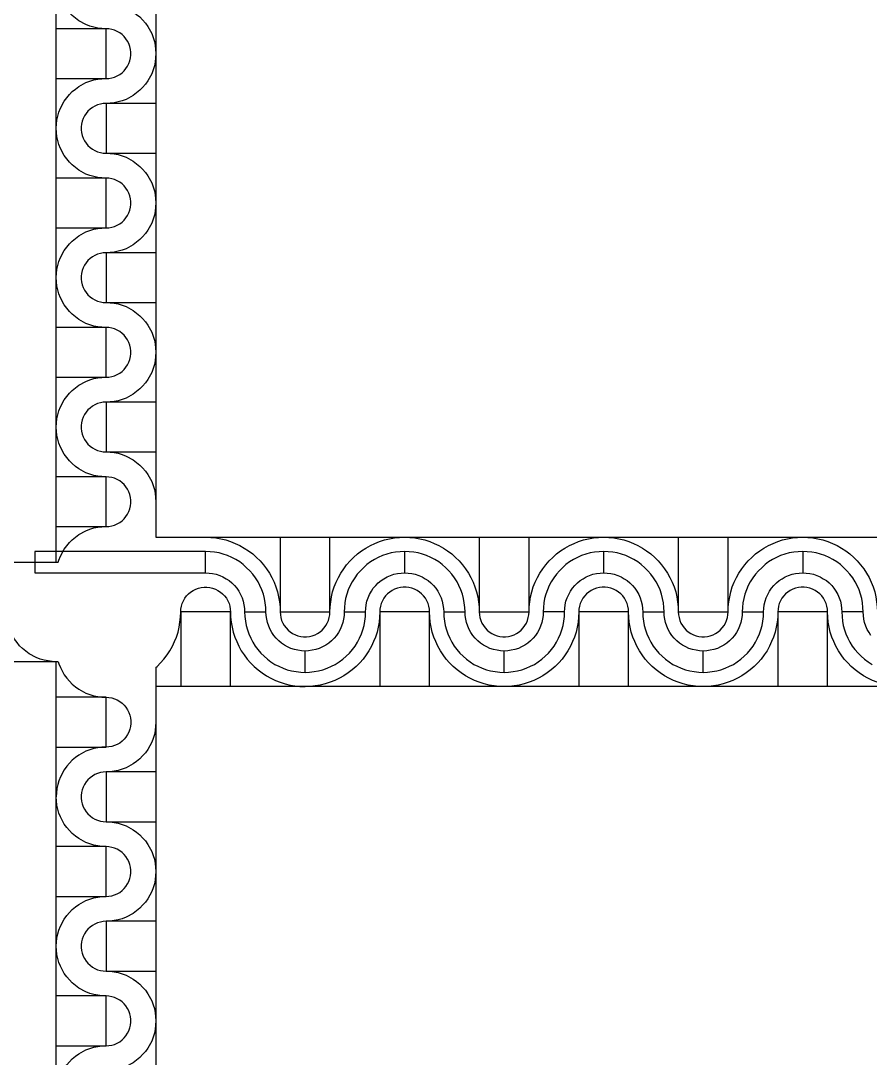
# Model space of a CAD drawing. Extents: x 190.8 to 267.1, y 124 to 174.8.
# Drawn here: x 231.075 to 232.27, y 138.853 to 140.312 of the extents above; entities that cross this region are included whole.
import ezdxf

# ---------------------------------------------------------------- set-up
doc = ezdxf.new("R2010")
doc.units = 0
doc.header["$MEASUREMENT"] = 0

msp = doc.modelspace()

# ---------------------------------------------------------------- linework, layer by layer
for p, q in [((231.2646, 141.6023), (231.2646, 139.5856)), ((231.2646, 139.5856), (233.3913, 139.5856)), ((229.0246, 139.5506), (231.1275, 139.5506)), ((231.2646, 139.4023), (231.2646, 137.3856))]:
    msp.add_line(p, q)
for points in [[(231.1246, 139.5506), (231.1246, 141.6106)], [(231.1946, 140.3006), (231.1889, 140.3008), (231.1831, 140.3016), (231.1774, 140.3026), (231.1719, 140.3043), (231.1664, 140.3063), (231.1564, 140.3118), (231.1516, 140.3153), (231.1471, 140.3191), (231.1431, 140.3231), (231.1394, 140.3276), (231.1359, 140.3323), (231.1304, 140.3423), (231.1284, 140.3478), (231.1266, 140.3533), (231.1256, 140.3591), (231.1249, 140.3648), (231.1246, 140.3706)], [(231.1946, 140.3356), (231.2004, 140.3353), (231.2061, 140.3346), (231.2119, 140.3336), (231.2174, 140.3318), (231.2229, 140.3298), (231.2329, 140.3243), (231.2376, 140.3208), (231.2421, 140.3171), (231.2461, 140.3131), (231.2499, 140.3086), (231.2534, 140.3038), (231.2589, 140.2938), (231.2609, 140.2883), (231.2626, 140.2828), (231.2636, 140.2771), (231.2644, 140.2713), (231.2646, 140.2656)], [(231.1246, 140.2306), (231.1946, 140.2306), (231.1946, 140.3006), (231.1246, 140.3006)], [(231.1946, 140.2306), (231.1986, 140.2308), (231.2026, 140.2316), (231.2066, 140.2326), (231.2104, 140.2343), (231.2139, 140.2363), (231.2171, 140.2388), (231.2201, 140.2416), (231.2226, 140.2446), (231.2249, 140.2481), (231.2269, 140.2518), (231.2281, 140.2556), (231.2291, 140.2596), (231.2296, 140.2636), (231.2296, 140.2676), (231.2291, 140.2716), (231.2281, 140.2756), (231.2269, 140.2796), (231.2249, 140.2831), (231.2226, 140.2866), (231.2201, 140.2896), (231.2171, 140.2923), (231.2139, 140.2948), (231.2104, 140.2968), (231.2066, 140.2986), (231.2026, 140.2996), (231.1986, 140.3003), (231.1946, 140.3006)], [(231.2646, 140.2656), (231.2644, 140.2598), (231.2636, 140.2541), (231.2626, 140.2483), (231.2609, 140.2428), (231.2589, 140.2373), (231.2534, 140.2273), (231.2499, 140.2226), (231.2461, 140.2181), (231.2421, 140.2141), (231.2376, 140.2103), (231.2329, 140.2068), (231.2229, 140.2013), (231.2174, 140.1993), (231.2119, 140.1976), (231.2061, 140.1966), (231.2004, 140.1958), (231.1946, 140.1956)], [(231.1246, 140.1606), (231.1249, 140.1663), (231.1256, 140.1721), (231.1266, 140.1778), (231.1284, 140.1833), (231.1304, 140.1888), (231.1359, 140.1988), (231.1394, 140.2036), (231.1431, 140.2081), (231.1471, 140.2121), (231.1516, 140.2158), (231.1564, 140.2193), (231.1664, 140.2248), (231.1719, 140.2268), (231.1774, 140.2286), (231.1831, 140.2296), (231.1889, 140.2303), (231.1946, 140.2306)], [(231.1946, 140.1956), (231.1906, 140.1953), (231.1866, 140.1946), (231.1826, 140.1936), (231.1789, 140.1918), (231.1754, 140.1898), (231.1721, 140.1873), (231.1691, 140.1846), (231.1666, 140.1816), (231.1644, 140.1781), (231.1624, 140.1743), (231.1611, 140.1706), (231.1601, 140.1666), (231.1596, 140.1626), (231.1596, 140.1586), (231.1601, 140.1546), (231.1611, 140.1506), (231.1624, 140.1466), (231.1644, 140.1431), (231.1666, 140.1396), (231.1691, 140.1366), (231.1721, 140.1338), (231.1754, 140.1313), (231.1789, 140.1293), (231.1826, 140.1276), (231.1866, 140.1266), (231.1906, 140.1258), (231.1946, 140.1256)], [(231.2646, 140.1956), (231.1946, 140.1956), (231.1946, 140.1256), (231.2646, 140.1256)], [(231.1946, 140.0906), (231.1889, 140.0908), (231.1831, 140.0916), (231.1774, 140.0926), (231.1719, 140.0943), (231.1664, 140.0963), (231.1564, 140.1018), (231.1516, 140.1053), (231.1471, 140.1091), (231.1431, 140.1131), (231.1394, 140.1176), (231.1359, 140.1223), (231.1304, 140.1323), (231.1284, 140.1378), (231.1266, 140.1433), (231.1256, 140.1491), (231.1249, 140.1548), (231.1246, 140.1606)], [(231.1946, 140.1256), (231.2004, 140.1253), (231.2061, 140.1246), (231.2119, 140.1236), (231.2174, 140.1218), (231.2229, 140.1198), (231.2329, 140.1143), (231.2376, 140.1108), (231.2421, 140.1071), (231.2461, 140.1031), (231.2499, 140.0986), (231.2534, 140.0938), (231.2589, 140.0838), (231.2609, 140.0783), (231.2626, 140.0728), (231.2636, 140.0671), (231.2644, 140.0613), (231.2646, 140.0556)], [(231.1246, 140.0206), (231.1946, 140.0206), (231.1946, 140.0906), (231.1246, 140.0906)], [(231.1946, 140.0206), (231.1986, 140.0208), (231.2026, 140.0216), (231.2066, 140.0226), (231.2104, 140.0243), (231.2139, 140.0263), (231.2171, 140.0288), (231.2201, 140.0316), (231.2226, 140.0346), (231.2249, 140.0381), (231.2269, 140.0418), (231.2281, 140.0456), (231.2291, 140.0496), (231.2296, 140.0536), (231.2296, 140.0576), (231.2291, 140.0616), (231.2281, 140.0656), (231.2269, 140.0696), (231.2249, 140.0731), (231.2226, 140.0766), (231.2201, 140.0796), (231.2171, 140.0823), (231.2139, 140.0848), (231.2104, 140.0868), (231.2066, 140.0886), (231.2026, 140.0896), (231.1986, 140.0903), (231.1946, 140.0906)], [(231.2646, 140.0556), (231.2644, 140.0498), (231.2636, 140.0441), (231.2626, 140.0383), (231.2609, 140.0328), (231.2589, 140.0273), (231.2534, 140.0173), (231.2499, 140.0126), (231.2461, 140.0081), (231.2421, 140.0041), (231.2376, 140.0003), (231.2329, 139.9968), (231.2229, 139.9913), (231.2174, 139.9893), (231.2119, 139.9876), (231.2061, 139.9866), (231.2004, 139.9858), (231.1946, 139.9856)], [(231.1246, 139.9506), (231.1249, 139.9563), (231.1256, 139.9621), (231.1266, 139.9678), (231.1284, 139.9733), (231.1304, 139.9788), (231.1359, 139.9888), (231.1394, 139.9936), (231.1431, 139.9981), (231.1471, 140.0021), (231.1516, 140.0058), (231.1564, 140.0093), (231.1664, 140.0148), (231.1719, 140.0168), (231.1774, 140.0186), (231.1831, 140.0196), (231.1889, 140.0203), (231.1946, 140.0206)], [(231.1946, 139.9856), (231.1906, 139.9853), (231.1866, 139.9846), (231.1826, 139.9836), (231.1789, 139.9818), (231.1754, 139.9798), (231.1721, 139.9773), (231.1691, 139.9746), (231.1666, 139.9716), (231.1644, 139.9681), (231.1624, 139.9643), (231.1611, 139.9606), (231.1601, 139.9566), (231.1596, 139.9526), (231.1596, 139.9486), (231.1601, 139.9446), (231.1611, 139.9406), (231.1624, 139.9366), (231.1644, 139.9331), (231.1666, 139.9296), (231.1691, 139.9266), (231.1721, 139.9238), (231.1754, 139.9213), (231.1789, 139.9193), (231.1826, 139.9176), (231.1866, 139.9166), (231.1906, 139.9158), (231.1946, 139.9156)], [(231.2646, 139.9856), (231.1946, 139.9856), (231.1946, 139.9156), (231.2646, 139.9156)], [(231.1946, 139.8806), (231.1889, 139.8808), (231.1831, 139.8816), (231.1774, 139.8826), (231.1719, 139.8843), (231.1664, 139.8863), (231.1564, 139.8918), (231.1516, 139.8953), (231.1471, 139.8991), (231.1431, 139.9031), (231.1394, 139.9076), (231.1359, 139.9123), (231.1304, 139.9223), (231.1284, 139.9278), (231.1266, 139.9333), (231.1256, 139.9391), (231.1249, 139.9448), (231.1246, 139.9506)], [(231.1946, 139.9156), (231.2004, 139.9153), (231.2061, 139.9146), (231.2119, 139.9136), (231.2174, 139.9118), (231.2229, 139.9098), (231.2329, 139.9043), (231.2376, 139.9008), (231.2421, 139.8971), (231.2461, 139.8931), (231.2499, 139.8886), (231.2534, 139.8838), (231.2589, 139.8738), (231.2609, 139.8683), (231.2626, 139.8628), (231.2636, 139.8571), (231.2644, 139.8513), (231.2646, 139.8456)], [(231.1246, 139.8106), (231.1946, 139.8106), (231.1946, 139.8806), (231.1246, 139.8806)], [(231.1946, 139.8106), (231.1986, 139.8108), (231.2026, 139.8116), (231.2066, 139.8126), (231.2104, 139.8143), (231.2139, 139.8163), (231.2171, 139.8188), (231.2201, 139.8216), (231.2226, 139.8246), (231.2249, 139.8281), (231.2269, 139.8318), (231.2281, 139.8356), (231.2291, 139.8396), (231.2296, 139.8436), (231.2296, 139.8476), (231.2291, 139.8516), (231.2281, 139.8556), (231.2269, 139.8596), (231.2249, 139.8631), (231.2226, 139.8666), (231.2201, 139.8696), (231.2171, 139.8723), (231.2139, 139.8748), (231.2104, 139.8768), (231.2066, 139.8786), (231.2026, 139.8796), (231.1986, 139.8803), (231.1946, 139.8806)], [(231.2646, 139.8456), (231.2644, 139.8398), (231.2636, 139.8341), (231.2626, 139.8283), (231.2609, 139.8228), (231.2589, 139.8173), (231.2534, 139.8073), (231.2499, 139.8026), (231.2461, 139.7981), (231.2421, 139.7941), (231.2376, 139.7903), (231.2329, 139.7868), (231.2229, 139.7813), (231.2174, 139.7793), (231.2119, 139.7776), (231.2061, 139.7766), (231.2004, 139.7758), (231.1946, 139.7756)], [(231.1246, 139.7406), (231.1249, 139.7463), (231.1256, 139.7521), (231.1266, 139.7578), (231.1284, 139.7633), (231.1304, 139.7688), (231.1359, 139.7788), (231.1394, 139.7836), (231.1431, 139.7881), (231.1471, 139.7921), (231.1516, 139.7958), (231.1564, 139.7993), (231.1664, 139.8048), (231.1719, 139.8068), (231.1774, 139.8086), (231.1831, 139.8096), (231.1889, 139.8103), (231.1946, 139.8106)], [(231.1946, 139.7756), (231.1906, 139.7753), (231.1866, 139.7746), (231.1826, 139.7736), (231.1789, 139.7718), (231.1754, 139.7698), (231.1721, 139.7673), (231.1691, 139.7646), (231.1666, 139.7616), (231.1644, 139.7581), (231.1624, 139.7543), (231.1611, 139.7506), (231.1601, 139.7466), (231.1596, 139.7426), (231.1596, 139.7386), (231.1601, 139.7346), (231.1611, 139.7306), (231.1624, 139.7266), (231.1644, 139.7231), (231.1666, 139.7196), (231.1691, 139.7166), (231.1721, 139.7138), (231.1754, 139.7113), (231.1789, 139.7093), (231.1826, 139.7076), (231.1866, 139.7066), (231.1906, 139.7058), (231.1946, 139.7056)], [(231.2646, 139.7756), (231.1946, 139.7756), (231.1946, 139.7056), (231.2646, 139.7056)], [(231.1946, 139.6706), (231.1889, 139.6708), (231.1831, 139.6716), (231.1774, 139.6726), (231.1719, 139.6743), (231.1664, 139.6763), (231.1564, 139.6818), (231.1516, 139.6853), (231.1471, 139.6891), (231.1431, 139.6931), (231.1394, 139.6976), (231.1359, 139.7023), (231.1304, 139.7123), (231.1284, 139.7178), (231.1266, 139.7233), (231.1256, 139.7291), (231.1249, 139.7348), (231.1246, 139.7406)], [(231.1946, 139.7056), (231.2004, 139.7053), (231.2061, 139.7046), (231.2119, 139.7036), (231.2174, 139.7018), (231.2229, 139.6998), (231.2329, 139.6943), (231.2376, 139.6908), (231.2421, 139.6871), (231.2461, 139.6831), (231.2499, 139.6786), (231.2534, 139.6738), (231.2589, 139.6638), (231.2609, 139.6583), (231.2626, 139.6528), (231.2636, 139.6471), (231.2644, 139.6413), (231.2646, 139.6356)], [(231.1246, 139.6006), (231.1946, 139.6006), (231.1946, 139.6706), (231.1246, 139.6706)], [(231.1946, 139.6006), (231.1986, 139.6008), (231.2026, 139.6016), (231.2066, 139.6026), (231.2104, 139.6043), (231.2139, 139.6063), (231.2171, 139.6088), (231.2201, 139.6116), (231.2226, 139.6146), (231.2249, 139.6181), (231.2269, 139.6218), (231.2281, 139.6256), (231.2291, 139.6296), (231.2296, 139.6336), (231.2296, 139.6376), (231.2291, 139.6416), (231.2281, 139.6456), (231.2269, 139.6496), (231.2249, 139.6531), (231.2226, 139.6566), (231.2201, 139.6596), (231.2171, 139.6623), (231.2139, 139.6648), (231.2104, 139.6668), (231.2066, 139.6686), (231.2026, 139.6696), (231.1986, 139.6703), (231.1946, 139.6706)], [(231.1275, 139.5506), (231.1284, 139.5533), (231.1304, 139.5588), (231.1359, 139.5688), (231.1394, 139.5736), (231.1431, 139.5781), (231.1471, 139.5821), (231.1516, 139.5858), (231.1564, 139.5893), (231.1664, 139.5948), (231.1719, 139.5968), (231.1774, 139.5986), (231.1831, 139.5996), (231.1889, 139.6003), (231.1946, 139.6006)], [(231.3346, 139.5856), (231.3419, 139.5853), (231.3489, 139.5846), (231.3559, 139.5833), (231.3629, 139.5818), (231.3699, 139.5796), (231.3764, 139.5768), (231.3829, 139.5738), (231.3891, 139.5703), (231.3951, 139.5663), (231.4009, 139.5621), (231.4064, 139.5573), (231.4114, 139.5523), (231.4161, 139.5468), (231.4204, 139.5411), (231.4244, 139.5351), (231.4279, 139.5288), (231.4309, 139.5223), (231.4336, 139.5158), (231.4359, 139.5088), (231.4374, 139.5018), (231.4386, 139.4948), (231.4394, 139.4878), (231.4396, 139.4806)], [(231.4396, 139.5856), (231.4396, 139.4806), (231.5096, 139.4806), (231.5096, 139.5856)], [(231.5096, 139.4806), (231.5099, 139.4878), (231.5106, 139.4948), (231.5119, 139.5018), (231.5134, 139.5088), (231.5156, 139.5158), (231.5184, 139.5223), (231.5214, 139.5288), (231.5249, 139.5351), (231.5289, 139.5411), (231.5331, 139.5468), (231.5379, 139.5523), (231.5429, 139.5573), (231.5484, 139.5621), (231.5541, 139.5663), (231.5601, 139.5703), (231.5664, 139.5738), (231.5729, 139.5768), (231.5794, 139.5796), (231.5864, 139.5818), (231.5934, 139.5833), (231.6004, 139.5846), (231.6074, 139.5853), (231.6146, 139.5856)], [(231.6146, 139.5856), (231.6219, 139.5853), (231.6289, 139.5846), (231.6359, 139.5833), (231.6429, 139.5818), (231.6499, 139.5796), (231.6564, 139.5768), (231.6629, 139.5738), (231.6691, 139.5703), (231.6751, 139.5663), (231.6809, 139.5621), (231.6864, 139.5573), (231.6914, 139.5523), (231.6961, 139.5468), (231.7004, 139.5411), (231.7044, 139.5351), (231.7079, 139.5288), (231.7109, 139.5223), (231.7136, 139.5158), (231.7159, 139.5088), (231.7174, 139.5018), (231.7186, 139.4948), (231.7194, 139.4878), (231.7196, 139.4806)], [(231.7196, 139.5856), (231.7196, 139.4806), (231.7896, 139.4806), (231.7896, 139.5856)], [(231.7896, 139.4806), (231.7899, 139.4878), (231.7906, 139.4948), (231.7919, 139.5018), (231.7934, 139.5088), (231.7956, 139.5158), (231.7984, 139.5223), (231.8014, 139.5288), (231.8049, 139.5351), (231.8089, 139.5411), (231.8131, 139.5468), (231.8179, 139.5523), (231.8229, 139.5573), (231.8284, 139.5621), (231.8341, 139.5663), (231.8401, 139.5703), (231.8464, 139.5738), (231.8529, 139.5768), (231.8594, 139.5796), (231.8664, 139.5818), (231.8734, 139.5833), (231.8804, 139.5846), (231.8874, 139.5853), (231.8946, 139.5856)], [(231.8946, 139.5856), (231.9019, 139.5853), (231.9089, 139.5846), (231.9159, 139.5833), (231.9229, 139.5818), (231.9299, 139.5796), (231.9364, 139.5768), (231.9429, 139.5738), (231.9491, 139.5703), (231.9551, 139.5663), (231.9609, 139.5621), (231.9664, 139.5573), (231.9714, 139.5523), (231.9761, 139.5468), (231.9804, 139.5411), (231.9844, 139.5351), (231.9879, 139.5288), (231.9909, 139.5223), (231.9936, 139.5158), (231.9959, 139.5088), (231.9974, 139.5018), (231.9986, 139.4948), (231.9994, 139.4878), (231.9996, 139.4806)], [(231.9996, 139.5856), (231.9996, 139.4806), (232.0696, 139.4806), (232.0696, 139.5856)], [(232.0696, 139.4806), (232.0699, 139.4878), (232.0706, 139.4948), (232.0719, 139.5018), (232.0734, 139.5088), (232.0756, 139.5158), (232.0784, 139.5223), (232.0814, 139.5288), (232.0849, 139.5351), (232.0889, 139.5411), (232.0931, 139.5468), (232.0979, 139.5523), (232.1029, 139.5573), (232.1084, 139.5621), (232.1141, 139.5663), (232.1201, 139.5703), (232.1264, 139.5738), (232.1329, 139.5768), (232.1394, 139.5796), (232.1464, 139.5818), (232.1534, 139.5833), (232.1604, 139.5846), (232.1674, 139.5853), (232.1746, 139.5856)], [(232.1746, 139.5856), (232.1819, 139.5853), (232.1889, 139.5846), (232.1959, 139.5833), (232.2029, 139.5818), (232.2099, 139.5796), (232.2164, 139.5768), (232.2229, 139.5738), (232.2291, 139.5703), (232.2351, 139.5663), (232.2409, 139.5621), (232.2464, 139.5573), (232.2514, 139.5523), (232.2561, 139.5468), (232.2604, 139.5411), (232.2644, 139.5351), (232.2679, 139.5288), (232.2709, 139.5223), (232.2736, 139.5158), (232.2759, 139.5088), (232.2774, 139.5018), (232.2786, 139.4948), (232.2794, 139.4878), (232.2796, 139.4806)], [(231.3346, 139.5356), (231.3396, 139.5353), (231.3446, 139.5346), (231.3496, 139.5336), (231.3546, 139.5318), (231.3591, 139.5298), (231.3636, 139.5273), (231.3679, 139.5246), (231.3716, 139.5213), (231.3754, 139.5176), (231.3786, 139.5138), (231.3814, 139.5096), (231.3839, 139.5051), (231.3859, 139.5006), (231.3876, 139.4956), (231.3886, 139.4906), (231.3894, 139.4856), (231.3896, 139.4806), (231.4196, 139.4806), (231.4194, 139.4868), (231.4186, 139.4933), (231.4176, 139.4996), (231.4159, 139.5056), (231.4139, 139.5116), (231.4111, 139.5176), (231.4084, 139.5231), (231.4049, 139.5286), (231.4011, 139.5336), (231.3969, 139.5383), (231.3924, 139.5428), (231.3876, 139.5471), (231.3826, 139.5508), (231.3771, 139.5543), (231.3716, 139.5571), (231.3656, 139.5598), (231.3596, 139.5618), (231.3536, 139.5636), (231.3474, 139.5646), (231.3409, 139.5653), (231.3346, 139.5656)], [(231.6146, 139.5656), (231.6084, 139.5653), (231.6019, 139.5646), (231.5956, 139.5636), (231.5896, 139.5618), (231.5836, 139.5598), (231.5776, 139.5571), (231.5721, 139.5543), (231.5666, 139.5508), (231.5616, 139.5471), (231.5569, 139.5428), (231.5524, 139.5383), (231.5481, 139.5336), (231.5444, 139.5286), (231.5409, 139.5231), (231.5381, 139.5176), (231.5354, 139.5116), (231.5334, 139.5056), (231.5316, 139.4996), (231.5306, 139.4933), (231.5299, 139.4868), (231.5296, 139.4806), (231.5596, 139.4806), (231.5599, 139.4856), (231.5606, 139.4906), (231.5616, 139.4956), (231.5634, 139.5006), (231.5654, 139.5051), (231.5679, 139.5096), (231.5706, 139.5138), (231.5739, 139.5176), (231.5776, 139.5213), (231.5814, 139.5246), (231.5856, 139.5273), (231.5901, 139.5298), (231.5946, 139.5318), (231.5996, 139.5336), (231.6046, 139.5346), (231.6096, 139.5353), (231.6146, 139.5356)], [(231.8946, 139.5656), (231.8884, 139.5653), (231.8819, 139.5646), (231.8756, 139.5636), (231.8696, 139.5618), (231.8636, 139.5598), (231.8576, 139.5571), (231.8521, 139.5543), (231.8466, 139.5508), (231.8416, 139.5471), (231.8369, 139.5428), (231.8324, 139.5383), (231.8281, 139.5336), (231.8244, 139.5286), (231.8209, 139.5231), (231.8181, 139.5176), (231.8154, 139.5116), (231.8134, 139.5056), (231.8116, 139.4996), (231.8106, 139.4933), (231.8099, 139.4868), (231.8096, 139.4806)], [(232.1746, 139.5656), (232.1684, 139.5653), (232.1619, 139.5646), (232.1556, 139.5636), (232.1496, 139.5618), (232.1436, 139.5598), (232.1376, 139.5571), (232.1321, 139.5543), (232.1266, 139.5508), (232.1216, 139.5471), (232.1169, 139.5428), (232.1124, 139.5383), (232.1081, 139.5336), (232.1044, 139.5286), (232.1009, 139.5231), (232.0981, 139.5176), (232.0954, 139.5116), (232.0934, 139.5056), (232.0916, 139.4996), (232.0906, 139.4933), (232.0899, 139.4868), (232.0896, 139.4806), (232.1196, 139.4806), (232.1199, 139.4856), (232.1206, 139.4906), (232.1216, 139.4956), (232.1234, 139.5006), (232.1254, 139.5051), (232.1279, 139.5096), (232.1306, 139.5138), (232.1339, 139.5176), (232.1376, 139.5213), (232.1414, 139.5246), (232.1456, 139.5273), (232.1501, 139.5298), (232.1546, 139.5318), (232.1596, 139.5336), (232.1646, 139.5346), (232.1696, 139.5353), (232.1746, 139.5356)], [(232.2596, 139.4806), (232.2594, 139.4868), (232.2586, 139.4933), (232.2576, 139.4996), (232.2559, 139.5056), (232.2539, 139.5116), (232.2511, 139.5176), (232.2484, 139.5231), (232.2449, 139.5286), (232.2411, 139.5336), (232.2369, 139.5383), (232.2324, 139.5428), (232.2276, 139.5471), (232.2226, 139.5508), (232.2171, 139.5543), (232.2116, 139.5571), (232.2056, 139.5598), (232.1996, 139.5618), (232.1936, 139.5636), (232.1874, 139.5646), (232.1809, 139.5653), (232.1746, 139.5656), (232.1746, 139.5356), (232.1796, 139.5353), (232.1846, 139.5346), (232.1896, 139.5336), (232.1946, 139.5318), (232.1991, 139.5298), (232.2036, 139.5273), (232.2079, 139.5246), (232.2116, 139.5213), (232.2154, 139.5176), (232.2186, 139.5138), (232.2214, 139.5096), (232.2239, 139.5051), (232.2259, 139.5006), (232.2276, 139.4956), (232.2286, 139.4906), (232.2294, 139.4856), (232.2296, 139.4806)], [(231.8396, 139.4806), (231.8399, 139.4856), (231.8406, 139.4906), (231.8416, 139.4956), (231.8434, 139.5006), (231.8454, 139.5051), (231.8479, 139.5096), (231.8506, 139.5138), (231.8539, 139.5176), (231.8576, 139.5213), (231.8614, 139.5246), (231.8656, 139.5273), (231.8701, 139.5298), (231.8746, 139.5318), (231.8796, 139.5336), (231.8846, 139.5346), (231.8896, 139.5353), (231.8946, 139.5356)], [(231.2996, 139.4806), (231.2999, 139.4846), (231.3006, 139.4886), (231.3016, 139.4926), (231.3034, 139.4963), (231.3054, 139.4998), (231.3079, 139.5031), (231.3106, 139.5061), (231.3136, 139.5086), (231.3171, 139.5108), (231.3209, 139.5128), (231.3246, 139.5141), (231.3286, 139.5151), (231.3326, 139.5156), (231.3366, 139.5156), (231.3406, 139.5151), (231.3446, 139.5141), (231.3486, 139.5128), (231.3521, 139.5108), (231.3556, 139.5086), (231.3586, 139.5061), (231.3614, 139.5031), (231.3639, 139.4998), (231.3659, 139.4963), (231.3676, 139.4926), (231.3686, 139.4886), (231.3694, 139.4846), (231.3696, 139.4806)], [(231.6496, 139.4806), (231.6494, 139.4846), (231.6486, 139.4886), (231.6476, 139.4926), (231.6459, 139.4963), (231.6439, 139.4998), (231.6414, 139.5031), (231.6386, 139.5061), (231.6356, 139.5086), (231.6321, 139.5108), (231.6284, 139.5128), (231.6246, 139.5141), (231.6206, 139.5151), (231.6166, 139.5156), (231.6126, 139.5156), (231.6086, 139.5151), (231.6046, 139.5141), (231.6006, 139.5128), (231.5971, 139.5108), (231.5936, 139.5086), (231.5906, 139.5061), (231.5879, 139.5031), (231.5854, 139.4998), (231.5834, 139.4963), (231.5816, 139.4926), (231.5806, 139.4886), (231.5799, 139.4846), (231.5796, 139.4806)], [(231.9296, 139.4806), (231.9294, 139.4846), (231.9286, 139.4886), (231.9276, 139.4926), (231.9259, 139.4963), (231.9239, 139.4998), (231.9214, 139.5031), (231.9186, 139.5061), (231.9156, 139.5086), (231.9121, 139.5108), (231.9084, 139.5128), (231.9046, 139.5141), (231.9006, 139.5151), (231.8966, 139.5156), (231.8926, 139.5156), (231.8886, 139.5151), (231.8846, 139.5141), (231.8806, 139.5128), (231.8771, 139.5108), (231.8736, 139.5086), (231.8706, 139.5061), (231.8679, 139.5031), (231.8654, 139.4998), (231.8634, 139.4963), (231.8616, 139.4926), (231.8606, 139.4886), (231.8599, 139.4846), (231.8596, 139.4806)], [(232.2096, 139.4806), (232.2094, 139.4846), (232.2086, 139.4886), (232.2076, 139.4926), (232.2059, 139.4963), (232.2039, 139.4998), (232.2014, 139.5031), (232.1986, 139.5061), (232.1956, 139.5086), (232.1921, 139.5108), (232.1884, 139.5128), (232.1846, 139.5141), (232.1806, 139.5151), (232.1766, 139.5156), (232.1726, 139.5156), (232.1686, 139.5151), (232.1646, 139.5141), (232.1606, 139.5128), (232.1571, 139.5108), (232.1536, 139.5086), (232.1506, 139.5061), (232.1479, 139.5031), (232.1454, 139.4998), (232.1434, 139.4963), (232.1416, 139.4926), (232.1406, 139.4886), (232.1399, 139.4846), (232.1396, 139.4806)], [(231.1246, 139.4106), (231.1189, 139.4108), (231.1131, 139.4116), (231.1074, 139.4126), (231.1019, 139.4143), (231.0964, 139.4163), (231.0864, 139.4218), (231.0816, 139.4253), (231.0771, 139.4291), (231.0731, 139.4331), (231.0694, 139.4376), (231.0659, 139.4423), (231.0604, 139.4523), (231.0584, 139.4578), (231.0566, 139.4633), (231.0556, 139.4691), (231.0549, 139.4748), (231.0546, 139.4806)], [(231.2646, 139.4023), (231.2664, 139.4038), (231.2714, 139.4088), (231.2761, 139.4143), (231.2804, 139.4201), (231.2844, 139.4261), (231.2879, 139.4323), (231.2909, 139.4388), (231.2936, 139.4453), (231.2959, 139.4523), (231.2974, 139.4593), (231.2986, 139.4663), (231.2994, 139.4733), (231.2996, 139.4806)], [(231.3696, 139.3756), (231.3696, 139.4806), (231.2996, 139.4806), (231.2996, 139.3756)], [(231.3696, 139.4806), (231.3699, 139.4733), (231.3706, 139.4663), (231.3719, 139.4593), (231.3734, 139.4523), (231.3756, 139.4453), (231.3784, 139.4388), (231.3814, 139.4323), (231.3849, 139.4261), (231.3889, 139.4201), (231.3931, 139.4143), (231.3979, 139.4088), (231.4029, 139.4038), (231.4084, 139.3991), (231.4141, 139.3948), (231.4201, 139.3908), (231.4264, 139.3873), (231.4329, 139.3843), (231.4394, 139.3816), (231.4464, 139.3793), (231.4534, 139.3778), (231.4604, 139.3766), (231.4674, 139.3758), (231.4746, 139.3756)], [(231.3896, 139.4806), (231.3899, 139.4743), (231.3906, 139.4678), (231.3916, 139.4616), (231.3934, 139.4556), (231.3954, 139.4496), (231.3981, 139.4436), (231.4009, 139.4381), (231.4044, 139.4326), (231.4081, 139.4276), (231.4124, 139.4228), (231.4169, 139.4183), (231.4216, 139.4141), (231.4266, 139.4103), (231.4321, 139.4068), (231.4376, 139.4041), (231.4436, 139.4013), (231.4496, 139.3993), (231.4556, 139.3976), (231.4619, 139.3966), (231.4684, 139.3958), (231.4746, 139.3956), (231.4746, 139.4256), (231.4696, 139.4258), (231.4646, 139.4266), (231.4596, 139.4276), (231.4546, 139.4293), (231.4501, 139.4313), (231.4456, 139.4338), (231.4414, 139.4366), (231.4376, 139.4398), (231.4339, 139.4436), (231.4306, 139.4473), (231.4279, 139.4516), (231.4254, 139.4561), (231.4234, 139.4606), (231.4216, 139.4656), (231.4206, 139.4706), (231.4199, 139.4756), (231.4196, 139.4806)], [(231.4396, 139.4806), (231.4399, 139.4766), (231.4406, 139.4726), (231.4416, 139.4686), (231.4434, 139.4648), (231.4454, 139.4613), (231.4479, 139.4581), (231.4506, 139.4551), (231.4536, 139.4526), (231.4571, 139.4503), (231.4609, 139.4483), (231.4646, 139.4471), (231.4686, 139.4461), (231.4726, 139.4456), (231.4766, 139.4456), (231.4806, 139.4461), (231.4846, 139.4471), (231.4886, 139.4483), (231.4921, 139.4503), (231.4956, 139.4526), (231.4986, 139.4551), (231.5014, 139.4581), (231.5039, 139.4613), (231.5059, 139.4648), (231.5076, 139.4686), (231.5086, 139.4726), (231.5094, 139.4766), (231.5096, 139.4806)], [(231.5296, 139.4806), (231.5294, 139.4756), (231.5286, 139.4706), (231.5276, 139.4656), (231.5259, 139.4606), (231.5239, 139.4561), (231.5214, 139.4516), (231.5186, 139.4473), (231.5154, 139.4436), (231.5116, 139.4398), (231.5079, 139.4366), (231.5036, 139.4338), (231.4991, 139.4313), (231.4946, 139.4293), (231.4896, 139.4276), (231.4846, 139.4266), (231.4796, 139.4258), (231.4746, 139.4256)], [(231.5796, 139.4806), (231.5794, 139.4733), (231.5786, 139.4663), (231.5774, 139.4593), (231.5759, 139.4523), (231.5736, 139.4453), (231.5709, 139.4388), (231.5679, 139.4323), (231.5644, 139.4261), (231.5604, 139.4201), (231.5561, 139.4143), (231.5514, 139.4088), (231.5464, 139.4038), (231.5409, 139.3991), (231.5351, 139.3948), (231.5291, 139.3908), (231.5229, 139.3873), (231.5164, 139.3843), (231.5099, 139.3816), (231.5029, 139.3793), (231.4959, 139.3778), (231.4889, 139.3766), (231.4819, 139.3758), (231.4746, 139.3756)], [(231.4746, 139.3956), (231.4809, 139.3958), (231.4874, 139.3966), (231.4936, 139.3976), (231.4996, 139.3993), (231.5056, 139.4013), (231.5116, 139.4041), (231.5171, 139.4068), (231.5226, 139.4103), (231.5276, 139.4141), (231.5324, 139.4183), (231.5369, 139.4228), (231.5411, 139.4276), (231.5449, 139.4326), (231.5484, 139.4381), (231.5511, 139.4436), (231.5539, 139.4496), (231.5559, 139.4556), (231.5576, 139.4616), (231.5586, 139.4678), (231.5594, 139.4743), (231.5596, 139.4806)], [(231.6496, 139.3756), (231.6496, 139.4806), (231.5796, 139.4806), (231.5796, 139.3756)], [(231.7546, 139.3756), (231.7474, 139.3758), (231.7404, 139.3766), (231.7334, 139.3778), (231.7264, 139.3793), (231.7194, 139.3816), (231.7129, 139.3843), (231.7064, 139.3873), (231.7001, 139.3908), (231.6941, 139.3948), (231.6884, 139.3991), (231.6829, 139.4038), (231.6779, 139.4088), (231.6731, 139.4143), (231.6689, 139.4201), (231.6649, 139.4261), (231.6614, 139.4323), (231.6584, 139.4388), (231.6556, 139.4453), (231.6534, 139.4523), (231.6519, 139.4593), (231.6506, 139.4663), (231.6499, 139.4733), (231.6496, 139.4806)], [(231.6696, 139.4806), (231.6699, 139.4743), (231.6706, 139.4678), (231.6716, 139.4616), (231.6734, 139.4556), (231.6754, 139.4496), (231.6781, 139.4436), (231.6809, 139.4381), (231.6844, 139.4326), (231.6881, 139.4276), (231.6924, 139.4228), (231.6969, 139.4183), (231.7016, 139.4141), (231.7066, 139.4103), (231.7121, 139.4068), (231.7176, 139.4041), (231.7236, 139.4013), (231.7296, 139.3993), (231.7356, 139.3976), (231.7419, 139.3966), (231.7484, 139.3958), (231.7546, 139.3956), (231.7546, 139.4256), (231.7496, 139.4258), (231.7446, 139.4266), (231.7396, 139.4276), (231.7346, 139.4293), (231.7301, 139.4313), (231.7256, 139.4338), (231.7214, 139.4366), (231.7176, 139.4398), (231.7139, 139.4436), (231.7106, 139.4473), (231.7079, 139.4516), (231.7054, 139.4561), (231.7034, 139.4606), (231.7016, 139.4656), (231.7006, 139.4706), (231.6999, 139.4756), (231.6996, 139.4806)], [(231.7196, 139.4806), (231.7199, 139.4766), (231.7206, 139.4726), (231.7216, 139.4686), (231.7234, 139.4648), (231.7254, 139.4613), (231.7279, 139.4581), (231.7306, 139.4551), (231.7336, 139.4526), (231.7371, 139.4503), (231.7409, 139.4483), (231.7446, 139.4471), (231.7486, 139.4461), (231.7526, 139.4456), (231.7566, 139.4456), (231.7606, 139.4461), (231.7646, 139.4471), (231.7686, 139.4483), (231.7721, 139.4503), (231.7756, 139.4526), (231.7786, 139.4551), (231.7814, 139.4581), (231.7839, 139.4613), (231.7859, 139.4648), (231.7876, 139.4686), (231.7886, 139.4726), (231.7894, 139.4766), (231.7896, 139.4806)], [(231.7546, 139.3956), (231.7609, 139.3958), (231.7674, 139.3966), (231.7736, 139.3976), (231.7796, 139.3993), (231.7856, 139.4013), (231.7916, 139.4041), (231.7971, 139.4068), (231.8026, 139.4103), (231.8076, 139.4141), (231.8124, 139.4183), (231.8169, 139.4228), (231.8211, 139.4276), (231.8249, 139.4326), (231.8284, 139.4381), (231.8311, 139.4436), (231.8339, 139.4496), (231.8359, 139.4556), (231.8376, 139.4616), (231.8386, 139.4678), (231.8394, 139.4743), (231.8396, 139.4806), (231.8096, 139.4806), (231.8094, 139.4756), (231.8086, 139.4706), (231.8076, 139.4656), (231.8059, 139.4606), (231.8039, 139.4561), (231.8014, 139.4516), (231.7986, 139.4473), (231.7954, 139.4436), (231.7916, 139.4398), (231.7879, 139.4366), (231.7836, 139.4338), (231.7791, 139.4313), (231.7746, 139.4293), (231.7696, 139.4276), (231.7646, 139.4266), (231.7596, 139.4258), (231.7546, 139.4256)], [(231.8596, 139.4806), (231.8594, 139.4733), (231.8586, 139.4663), (231.8574, 139.4593), (231.8559, 139.4523), (231.8536, 139.4453), (231.8509, 139.4388), (231.8479, 139.4323), (231.8444, 139.4261), (231.8404, 139.4201), (231.8361, 139.4143), (231.8314, 139.4088), (231.8264, 139.4038), (231.8209, 139.3991), (231.8151, 139.3948), (231.8091, 139.3908), (231.8029, 139.3873), (231.7964, 139.3843), (231.7899, 139.3816), (231.7829, 139.3793), (231.7759, 139.3778), (231.7689, 139.3766), (231.7619, 139.3758), (231.7546, 139.3756)], [(231.9296, 139.3756), (231.9296, 139.4806), (231.8596, 139.4806), (231.8596, 139.3756)], [(232.0346, 139.3756), (232.0274, 139.3758), (232.0204, 139.3766), (232.0134, 139.3778), (232.0064, 139.3793), (231.9994, 139.3816), (231.9929, 139.3843), (231.9864, 139.3873), (231.9801, 139.3908), (231.9741, 139.3948), (231.9684, 139.3991), (231.9629, 139.4038), (231.9579, 139.4088), (231.9531, 139.4143), (231.9489, 139.4201), (231.9449, 139.4261), (231.9414, 139.4323), (231.9384, 139.4388), (231.9356, 139.4453), (231.9334, 139.4523), (231.9319, 139.4593), (231.9306, 139.4663), (231.9299, 139.4733), (231.9296, 139.4806)], [(231.9496, 139.4806), (231.9499, 139.4743), (231.9506, 139.4678), (231.9516, 139.4616), (231.9534, 139.4556), (231.9554, 139.4496), (231.9581, 139.4436), (231.9609, 139.4381), (231.9644, 139.4326), (231.9681, 139.4276), (231.9724, 139.4228), (231.9769, 139.4183), (231.9816, 139.4141), (231.9866, 139.4103), (231.9921, 139.4068), (231.9976, 139.4041), (232.0036, 139.4013), (232.0096, 139.3993), (232.0156, 139.3976), (232.0219, 139.3966), (232.0284, 139.3958), (232.0346, 139.3956), (232.0346, 139.4256), (232.0296, 139.4258), (232.0246, 139.4266), (232.0196, 139.4276), (232.0146, 139.4293), (232.0101, 139.4313), (232.0056, 139.4338), (232.0014, 139.4366), (231.9976, 139.4398), (231.9939, 139.4436), (231.9906, 139.4473), (231.9879, 139.4516), (231.9854, 139.4561), (231.9834, 139.4606), (231.9816, 139.4656), (231.9806, 139.4706), (231.9799, 139.4756), (231.9796, 139.4806)], [(231.9996, 139.4806), (231.9999, 139.4766), (232.0006, 139.4726), (232.0016, 139.4686), (232.0034, 139.4648), (232.0054, 139.4613), (232.0079, 139.4581), (232.0106, 139.4551), (232.0136, 139.4526), (232.0171, 139.4503), (232.0209, 139.4483), (232.0246, 139.4471), (232.0286, 139.4461), (232.0326, 139.4456), (232.0366, 139.4456), (232.0406, 139.4461), (232.0446, 139.4471), (232.0486, 139.4483), (232.0521, 139.4503), (232.0556, 139.4526), (232.0586, 139.4551), (232.0614, 139.4581), (232.0639, 139.4613), (232.0659, 139.4648), (232.0676, 139.4686), (232.0686, 139.4726), (232.0694, 139.4766), (232.0696, 139.4806)], [(232.0896, 139.4806), (232.0894, 139.4756), (232.0886, 139.4706), (232.0876, 139.4656), (232.0859, 139.4606), (232.0839, 139.4561), (232.0814, 139.4516), (232.0786, 139.4473), (232.0754, 139.4436), (232.0716, 139.4398), (232.0679, 139.4366), (232.0636, 139.4338), (232.0591, 139.4313), (232.0546, 139.4293), (232.0496, 139.4276), (232.0446, 139.4266), (232.0396, 139.4258), (232.0346, 139.4256)], [(232.1396, 139.4806), (232.1394, 139.4733), (232.1386, 139.4663), (232.1374, 139.4593), (232.1359, 139.4523), (232.1336, 139.4453), (232.1309, 139.4388), (232.1279, 139.4323), (232.1244, 139.4261), (232.1204, 139.4201), (232.1161, 139.4143), (232.1114, 139.4088), (232.1064, 139.4038), (232.1009, 139.3991), (232.0951, 139.3948), (232.0891, 139.3908), (232.0829, 139.3873), (232.0764, 139.3843), (232.0699, 139.3816), (232.0629, 139.3793), (232.0559, 139.3778), (232.0489, 139.3766), (232.0419, 139.3758), (232.0346, 139.3756)], [(232.0346, 139.3956), (232.0409, 139.3958), (232.0474, 139.3966), (232.0536, 139.3976), (232.0596, 139.3993), (232.0656, 139.4013), (232.0716, 139.4041), (232.0771, 139.4068), (232.0826, 139.4103), (232.0876, 139.4141), (232.0924, 139.4183), (232.0969, 139.4228), (232.1011, 139.4276), (232.1049, 139.4326), (232.1084, 139.4381), (232.1111, 139.4436), (232.1139, 139.4496), (232.1159, 139.4556), (232.1176, 139.4616), (232.1186, 139.4678), (232.1194, 139.4743), (232.1196, 139.4806)], [(232.2096, 139.3756), (232.2096, 139.4806), (232.1396, 139.4806), (232.1396, 139.3756)], [(232.3146, 139.3756), (232.3074, 139.3758), (232.3004, 139.3766), (232.2934, 139.3778), (232.2864, 139.3793), (232.2794, 139.3816), (232.2729, 139.3843), (232.2664, 139.3873), (232.2601, 139.3908), (232.2541, 139.3948), (232.2484, 139.3991), (232.2429, 139.4038), (232.2379, 139.4088), (232.2331, 139.4143), (232.2289, 139.4201), (232.2249, 139.4261), (232.2214, 139.4323), (232.2184, 139.4388), (232.2156, 139.4453), (232.2134, 139.4523), (232.2119, 139.4593), (232.2106, 139.4663), (232.2099, 139.4733), (232.2096, 139.4806)], [(232.2706, 139.4473), (232.2679, 139.4516), (232.2654, 139.4561), (232.2634, 139.4606), (232.2616, 139.4656), (232.2606, 139.4706), (232.2599, 139.4756), (232.2596, 139.4806), (232.2296, 139.4806), (232.2299, 139.4743), (232.2306, 139.4678), (232.2316, 139.4616), (232.2334, 139.4556), (232.2354, 139.4496), (232.2381, 139.4436), (232.2409, 139.4381), (232.2444, 139.4326), (232.2481, 139.4276), (232.2524, 139.4228), (232.2569, 139.4183), (232.2616, 139.4141), (232.2666, 139.4103), (232.2721, 139.4068)], [(231.1275, 139.4106), (229.0246, 139.4106), (229.0246, 137.3506)], [(231.1246, 137.3506), (231.1246, 139.4106)], [(231.1275, 139.4106), (231.1284, 139.4078), (231.1304, 139.4023), (231.1359, 139.3923), (231.1394, 139.3876), (231.1431, 139.3831), (231.1471, 139.3791), (231.1516, 139.3753), (231.1564, 139.3718), (231.1664, 139.3663), (231.1719, 139.3643), (231.1774, 139.3626), (231.1831, 139.3616), (231.1889, 139.3608), (231.1946, 139.3606)], [(233.3646, 139.3756), (231.2646, 139.3756)], [(231.1246, 139.2906), (231.1946, 139.2906), (231.1946, 139.3606), (231.1246, 139.3606)], [(231.1946, 139.3606), (231.1986, 139.3603), (231.2026, 139.3596), (231.2066, 139.3586), (231.2104, 139.3568), (231.2139, 139.3548), (231.2171, 139.3523), (231.2201, 139.3496), (231.2226, 139.3466), (231.2249, 139.3431), (231.2269, 139.3393), (231.2281, 139.3356), (231.2291, 139.3316), (231.2296, 139.3276), (231.2296, 139.3236), (231.2291, 139.3196), (231.2281, 139.3156), (231.2269, 139.3116), (231.2249, 139.3081), (231.2226, 139.3046), (231.2201, 139.3016), (231.2171, 139.2988), (231.2139, 139.2963), (231.2104, 139.2943), (231.2066, 139.2926), (231.2026, 139.2916), (231.1986, 139.2908), (231.1946, 139.2906)], [(231.2646, 139.3256), (231.2644, 139.3198), (231.2636, 139.3141), (231.2626, 139.3083), (231.2609, 139.3028), (231.2589, 139.2973), (231.2534, 139.2873), (231.2499, 139.2826), (231.2461, 139.2781), (231.2421, 139.2741), (231.2376, 139.2703), (231.2329, 139.2668), (231.2229, 139.2613), (231.2174, 139.2593), (231.2119, 139.2576), (231.2061, 139.2566), (231.2004, 139.2558), (231.1946, 139.2556)], [(231.1946, 139.2906), (231.1889, 139.2903), (231.1831, 139.2896), (231.1774, 139.2886), (231.1719, 139.2868), (231.1664, 139.2848), (231.1564, 139.2793), (231.1516, 139.2758), (231.1471, 139.2721), (231.1431, 139.2681), (231.1394, 139.2636), (231.1359, 139.2588), (231.1304, 139.2488), (231.1284, 139.2433), (231.1266, 139.2378), (231.1256, 139.2321), (231.1249, 139.2263), (231.1246, 139.2206)], [(231.1946, 139.2556), (231.1906, 139.2553), (231.1866, 139.2546), (231.1826, 139.2536), (231.1789, 139.2518), (231.1754, 139.2498), (231.1721, 139.2473), (231.1691, 139.2446), (231.1666, 139.2416), (231.1644, 139.2381), (231.1624, 139.2343), (231.1611, 139.2306), (231.1601, 139.2266), (231.1596, 139.2226), (231.1596, 139.2186), (231.1601, 139.2146), (231.1611, 139.2106), (231.1624, 139.2066), (231.1644, 139.2031), (231.1666, 139.1996), (231.1691, 139.1966), (231.1721, 139.1938), (231.1754, 139.1913), (231.1789, 139.1893), (231.1826, 139.1876), (231.1866, 139.1866), (231.1906, 139.1858), (231.1946, 139.1856)], [(231.2646, 139.2556), (231.1946, 139.2556), (231.1946, 139.1856), (231.2646, 139.1856)], [(231.1946, 139.1506), (231.1889, 139.1508), (231.1831, 139.1516), (231.1774, 139.1526), (231.1719, 139.1543), (231.1664, 139.1563), (231.1564, 139.1618), (231.1516, 139.1653), (231.1471, 139.1691), (231.1431, 139.1731), (231.1394, 139.1776), (231.1359, 139.1823), (231.1304, 139.1923), (231.1284, 139.1978), (231.1266, 139.2033), (231.1256, 139.2091), (231.1249, 139.2148), (231.1246, 139.2206)], [(231.1946, 139.1856), (231.2004, 139.1853), (231.2061, 139.1846), (231.2119, 139.1836), (231.2174, 139.1818), (231.2229, 139.1798), (231.2329, 139.1743), (231.2376, 139.1708), (231.2421, 139.1671), (231.2461, 139.1631), (231.2499, 139.1586), (231.2534, 139.1538), (231.2589, 139.1438), (231.2609, 139.1383), (231.2626, 139.1328), (231.2636, 139.1271), (231.2644, 139.1213), (231.2646, 139.1156)], [(231.1246, 139.0806), (231.1946, 139.0806), (231.1946, 139.1506), (231.1246, 139.1506)], [(231.1946, 139.0806), (231.1986, 139.0808), (231.2026, 139.0816), (231.2066, 139.0826), (231.2104, 139.0843), (231.2139, 139.0863), (231.2171, 139.0888), (231.2201, 139.0916), (231.2226, 139.0946), (231.2249, 139.0981), (231.2269, 139.1018), (231.2281, 139.1056), (231.2291, 139.1096), (231.2296, 139.1136), (231.2296, 139.1176), (231.2291, 139.1216), (231.2281, 139.1256), (231.2269, 139.1296), (231.2249, 139.1331), (231.2226, 139.1366), (231.2201, 139.1396), (231.2171, 139.1423), (231.2139, 139.1448), (231.2104, 139.1468), (231.2066, 139.1486), (231.2026, 139.1496), (231.1986, 139.1503), (231.1946, 139.1506)], [(231.2646, 139.1156), (231.2644, 139.1098), (231.2636, 139.1041), (231.2626, 139.0983), (231.2609, 139.0928), (231.2589, 139.0873), (231.2534, 139.0773), (231.2499, 139.0726), (231.2461, 139.0681), (231.2421, 139.0641), (231.2376, 139.0603), (231.2329, 139.0568), (231.2229, 139.0513), (231.2174, 139.0493), (231.2119, 139.0476), (231.2061, 139.0466), (231.2004, 139.0458), (231.1946, 139.0456)], [(231.1246, 139.0106), (231.1249, 139.0163), (231.1256, 139.0221), (231.1266, 139.0278), (231.1284, 139.0333), (231.1304, 139.0388), (231.1359, 139.0488), (231.1394, 139.0536), (231.1431, 139.0581), (231.1471, 139.0621), (231.1516, 139.0658), (231.1564, 139.0693), (231.1664, 139.0748), (231.1719, 139.0768), (231.1774, 139.0786), (231.1831, 139.0796), (231.1889, 139.0803), (231.1946, 139.0806)], [(231.1946, 139.0456), (231.1906, 139.0453), (231.1866, 139.0446), (231.1826, 139.0436), (231.1789, 139.0418), (231.1754, 139.0398), (231.1721, 139.0373), (231.1691, 139.0346), (231.1666, 139.0316), (231.1644, 139.0281), (231.1624, 139.0243), (231.1611, 139.0206), (231.1601, 139.0166), (231.1596, 139.0126), (231.1596, 139.0086), (231.1601, 139.0046), (231.1611, 139.0006), (231.1624, 138.9966), (231.1644, 138.9931), (231.1666, 138.9896), (231.1691, 138.9866), (231.1721, 138.9838), (231.1754, 138.9813), (231.1789, 138.9793), (231.1826, 138.9776), (231.1866, 138.9766), (231.1906, 138.9758), (231.1946, 138.9756)], [(231.2646, 139.0456), (231.1946, 139.0456), (231.1946, 138.9756), (231.2646, 138.9756)], [(231.1946, 138.9406), (231.1889, 138.9408), (231.1831, 138.9416), (231.1774, 138.9426), (231.1719, 138.9443), (231.1664, 138.9463), (231.1564, 138.9518), (231.1516, 138.9553), (231.1471, 138.9591), (231.1431, 138.9631), (231.1394, 138.9676), (231.1359, 138.9723), (231.1304, 138.9823), (231.1284, 138.9878), (231.1266, 138.9933), (231.1256, 138.9991), (231.1249, 139.0048), (231.1246, 139.0106)], [(231.1946, 138.9756), (231.2004, 138.9753), (231.2061, 138.9746), (231.2119, 138.9736), (231.2174, 138.9718), (231.2229, 138.9698), (231.2329, 138.9643), (231.2376, 138.9608), (231.2421, 138.9571), (231.2461, 138.9531), (231.2499, 138.9486), (231.2534, 138.9438), (231.2589, 138.9338), (231.2609, 138.9283), (231.2626, 138.9228), (231.2636, 138.9171), (231.2644, 138.9113), (231.2646, 138.9056)], [(231.1246, 138.8706), (231.1946, 138.8706), (231.1946, 138.9406), (231.1246, 138.9406)], [(231.1946, 138.8706), (231.1986, 138.8708), (231.2026, 138.8716), (231.2066, 138.8726), (231.2104, 138.8743), (231.2139, 138.8763), (231.2171, 138.8788), (231.2201, 138.8816), (231.2226, 138.8846), (231.2249, 138.8881), (231.2269, 138.8918), (231.2281, 138.8956), (231.2291, 138.8996), (231.2296, 138.9036), (231.2296, 138.9076), (231.2291, 138.9116), (231.2281, 138.9156), (231.2269, 138.9196), (231.2249, 138.9231), (231.2226, 138.9266), (231.2201, 138.9296), (231.2171, 138.9323), (231.2139, 138.9348), (231.2104, 138.9368), (231.2066, 138.9386), (231.2026, 138.9396), (231.1986, 138.9403), (231.1946, 138.9406)], [(231.2646, 138.9056), (231.2644, 138.8998), (231.2636, 138.8941), (231.2626, 138.8883), (231.2609, 138.8828), (231.2589, 138.8773), (231.2534, 138.8673), (231.2499, 138.8626), (231.2461, 138.8581), (231.2421, 138.8541), (231.2376, 138.8503), (231.2329, 138.8468), (231.2229, 138.8413), (231.2174, 138.8393), (231.2119, 138.8376), (231.2061, 138.8366), (231.2004, 138.8358), (231.1946, 138.8356)], [(231.1246, 138.8006), (231.1249, 138.8063), (231.1256, 138.8121), (231.1266, 138.8178), (231.1284, 138.8233), (231.1304, 138.8288), (231.1359, 138.8388), (231.1394, 138.8436), (231.1431, 138.8481), (231.1471, 138.8521), (231.1516, 138.8558), (231.1564, 138.8593), (231.1664, 138.8648), (231.1719, 138.8668), (231.1774, 138.8686), (231.1831, 138.8696), (231.1889, 138.8703), (231.1946, 138.8706)]]:
    msp.add_lwpolyline(points)
for points in [[(231.0946, 139.5356), (231.3346, 139.5356), (231.3346, 139.5656), (231.0946, 139.5656)], [(231.6996, 139.4806), (231.6994, 139.4868), (231.6986, 139.4933), (231.6976, 139.4996), (231.6959, 139.5056), (231.6939, 139.5116), (231.6911, 139.5176), (231.6884, 139.5231), (231.6849, 139.5286), (231.6811, 139.5336), (231.6769, 139.5383), (231.6724, 139.5428), (231.6676, 139.5471), (231.6626, 139.5508), (231.6571, 139.5543), (231.6516, 139.5571), (231.6456, 139.5598), (231.6396, 139.5618), (231.6336, 139.5636), (231.6274, 139.5646), (231.6209, 139.5653), (231.6146, 139.5656), (231.6146, 139.5356), (231.6196, 139.5353), (231.6246, 139.5346), (231.6296, 139.5336), (231.6346, 139.5318), (231.6391, 139.5298), (231.6436, 139.5273), (231.6479, 139.5246), (231.6516, 139.5213), (231.6554, 139.5176), (231.6586, 139.5138), (231.6614, 139.5096), (231.6639, 139.5051), (231.6659, 139.5006), (231.6676, 139.4956), (231.6686, 139.4906), (231.6694, 139.4856), (231.6696, 139.4806)], [(231.9796, 139.4806), (231.9794, 139.4868), (231.9786, 139.4933), (231.9776, 139.4996), (231.9759, 139.5056), (231.9739, 139.5116), (231.9711, 139.5176), (231.9684, 139.5231), (231.9649, 139.5286), (231.9611, 139.5336), (231.9569, 139.5383), (231.9524, 139.5428), (231.9476, 139.5471), (231.9426, 139.5508), (231.9371, 139.5543), (231.9316, 139.5571), (231.9256, 139.5598), (231.9196, 139.5618), (231.9136, 139.5636), (231.9074, 139.5646), (231.9009, 139.5653), (231.8946, 139.5656), (231.8946, 139.5356), (231.8996, 139.5353), (231.9046, 139.5346), (231.9096, 139.5336), (231.9146, 139.5318), (231.9191, 139.5298), (231.9236, 139.5273), (231.9279, 139.5246), (231.9316, 139.5213), (231.9354, 139.5176), (231.9386, 139.5138), (231.9414, 139.5096), (231.9439, 139.5051), (231.9459, 139.5006), (231.9476, 139.4956), (231.9486, 139.4906), (231.9494, 139.4856), (231.9496, 139.4806)]]:
    msp.add_lwpolyline(points, close=True)

doc.saveas('drawing.dxf')
